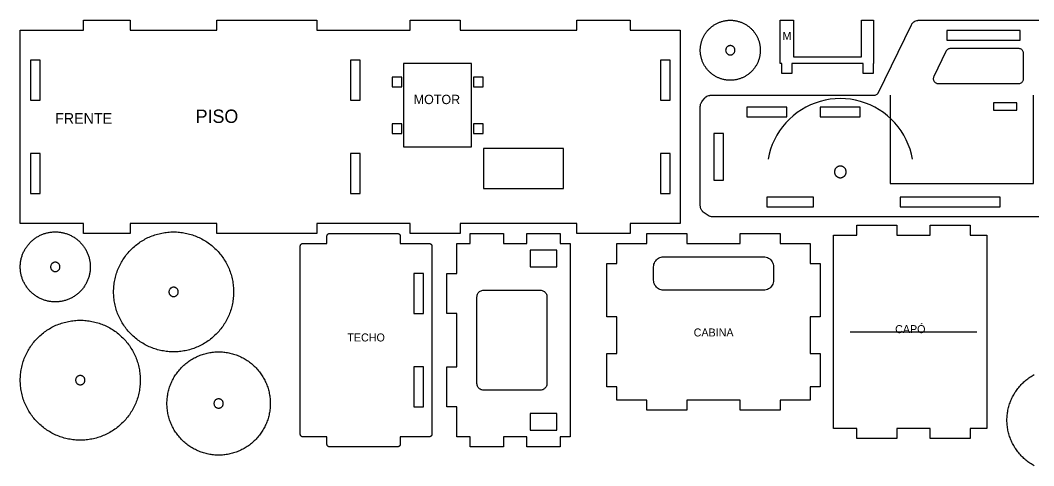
# Model space of a CAD drawing. Header units: metres. Extents: x 6 to 593, y 12 to 154.
# Drawn here: x 6 to 310, y 20.3 to 154 of the extents above; entities that cross this region are included whole.
import ezdxf
from ezdxf.enums import TextEntityAlignment as Align

# ---------------------------------------------------------------- set-up
doc = ezdxf.new("R2010")
doc.units = ezdxf.units.M
doc.layers.add('CORTAR', color=1, linetype='Continuous')
doc.layers.add('GRABAR', color=5, linetype='Continuous')

msp = doc.modelspace()

# ---------------------------------------------------------------- linework, layer by layer
at = {"layer": 'CORTAR'}
for points in [[(173, 90), (173, 93), (138, 93), (138, 90), (123, 90), (123, 93), (95, 93), (95, 90), (65, 90), (65, 93), (39, 93), (39, 90), (25, 90), (25, 93), (6, 93), (6, 151), (25, 151), (25, 154), (39, 154), (39, 151), (65, 151), (65, 154), (95, 154), (95, 151), (123, 151), (123, 154), (138, 154), (138, 151), (173, 151), (173, 154), (189, 154), (189, 151), (204, 151), (204, 93), (189, 93), (189, 90), (173, 90)], [(228, 144.78), (227.99, 144.56), (227.98, 144.34), (227.96, 144.12), (227.93, 143.9), (227.9, 143.68), (227.87, 143.46), (227.83, 143.24), (227.78, 143.03), (227.73, 142.81), (227.67, 142.6), (227.61, 142.39), (227.55, 142.18), (227.47, 141.97), (227.4, 141.76), (227.31, 141.56), (227.23, 141.35), (227.14, 141.15), (227.04, 140.95), (226.94, 140.76), (226.83, 140.56), (226.72, 140.37), (226.6, 140.19), (226.48, 140), (226.36, 139.82), (226.23, 139.64), (226.1, 139.46), (225.96, 139.29), (225.81, 139.12), (225.67, 138.96), (225.52, 138.79), (225.36, 138.64), (225.21, 138.48), (225.04, 138.33), (224.88, 138.19), (224.71, 138.04), (224.54, 137.9), (224.36, 137.77), (224.18, 137.64), (224, 137.52), (223.81, 137.4), (223.63, 137.28), (223.44, 137.17), (223.24, 137.06), (223.05, 136.96), (222.85, 136.86), (222.65, 136.77), (222.44, 136.69), (222.24, 136.6), (222.03, 136.53), (221.82, 136.45), (221.61, 136.39), (221.4, 136.33), (221.19, 136.27), (220.97, 136.22), (220.76, 136.17), (220.54, 136.13), (220.32, 136.1), (220.1, 136.07), (219.88, 136.04), (219.66, 136.02), (219.44, 136.01), (219.22, 136), (219, 136), (218.78, 136), (218.56, 136.01), (218.34, 136.02), (218.12, 136.04), (217.9, 136.07), (217.68, 136.1), (217.46, 136.13), (217.24, 136.17), (217.03, 136.22), (216.81, 136.27), (216.6, 136.33), (216.39, 136.39), (216.18, 136.45), (215.97, 136.53), (215.76, 136.6), (215.56, 136.69), (215.35, 136.77), (215.15, 136.86), (214.95, 136.96), (214.76, 137.06), (214.56, 137.17), (214.37, 137.28), (214.19, 137.4), (214, 137.52), (213.82, 137.64), (213.64, 137.77), (213.46, 137.9), (213.29, 138.04), (213.12, 138.19), (212.96, 138.33), (212.79, 138.48), (212.64, 138.64), (212.48, 138.79), (212.33, 138.96), (212.19, 139.12), (212.04, 139.29), (211.9, 139.46), (211.77, 139.64), (211.64, 139.82), (211.52, 140), (211.4, 140.19), (211.28, 140.37), (211.17, 140.56), (211.06, 140.76), (210.96, 140.95), (210.86, 141.15), (210.77, 141.35), (210.69, 141.56), (210.6, 141.76), (210.53, 141.97), (210.45, 142.18), (210.39, 142.39), (210.33, 142.6), (210.27, 142.81), (210.22, 143.03), (210.17, 143.24), (210.13, 143.46), (210.1, 143.68), (210.07, 143.9), (210.04, 144.12), (210.02, 144.34), (210.01, 144.56), (210, 144.78), (210, 145), (210, 145.22), (210.01, 145.44), (210.02, 145.66), (210.04, 145.88), (210.07, 146.1), (210.1, 146.32), (210.13, 146.54), (210.17, 146.76), (210.22, 146.97), (210.27, 147.19), (210.33, 147.4), (210.39, 147.61), (210.45, 147.82), (210.53, 148.03), (210.6, 148.24), (210.69, 148.44), (210.77, 148.65), (210.86, 148.85), (210.96, 149.05), (211.06, 149.24), (211.17, 149.44), (211.28, 149.63), (211.4, 149.81), (211.52, 150), (211.64, 150.18), (211.77, 150.36), (211.9, 150.54), (212.04, 150.71), (212.19, 150.88), (212.33, 151.04), (212.48, 151.21), (212.64, 151.36), (212.79, 151.52), (212.96, 151.67), (213.12, 151.81), (213.29, 151.96), (213.46, 152.1), (213.64, 152.23), (213.82, 152.36), (214, 152.48), (214.19, 152.6), (214.37, 152.72), (214.56, 152.83), (214.76, 152.94), (214.95, 153.04), (215.15, 153.14), (215.35, 153.23), (215.56, 153.31), (215.76, 153.4), (215.97, 153.47), (216.18, 153.55), (216.39, 153.61), (216.6, 153.67), (216.81, 153.73), (217.03, 153.78), (217.24, 153.83), (217.46, 153.87), (217.68, 153.9), (217.9, 153.93), (218.12, 153.96), (218.34, 153.98), (218.56, 153.99), (218.78, 154), (219, 154), (219.22, 154), (219.44, 153.99), (219.66, 153.98), (219.88, 153.96), (220.1, 153.93), (220.32, 153.9), (220.54, 153.87), (220.76, 153.83), (220.97, 153.78), (221.19, 153.73), (221.4, 153.67), (221.61, 153.61), (221.82, 153.55), (222.03, 153.47), (222.24, 153.4), (222.44, 153.31), (222.65, 153.23), (222.85, 153.14), (223.05, 153.04), (223.24, 152.94), (223.44, 152.83), (223.63, 152.72), (223.81, 152.6), (224, 152.48), (224.18, 152.36), (224.36, 152.23), (224.54, 152.1), (224.71, 151.96), (224.88, 151.81), (225.04, 151.67), (225.21, 151.52), (225.36, 151.36), (225.52, 151.21), (225.67, 151.04), (225.81, 150.88), (225.96, 150.71), (226.1, 150.54), (226.23, 150.36), (226.36, 150.18), (226.48, 150), (226.6, 149.81), (226.72, 149.63), (226.83, 149.44), (226.94, 149.24), (227.04, 149.05), (227.14, 148.85), (227.23, 148.65), (227.31, 148.44), (227.4, 148.24), (227.47, 148.03), (227.55, 147.82), (227.61, 147.61), (227.67, 147.4), (227.73, 147.19), (227.78, 146.97), (227.83, 146.76), (227.87, 146.54), (227.9, 146.32), (227.93, 146.1), (227.96, 145.88), (227.98, 145.66), (227.99, 145.44), (228, 145.22), (228, 145), (228, 144.78)], [(237.5, 138), (234.5, 138), (234.5, 141), (234, 141), (234, 154), (238, 154), (238, 143), (258.4, 143), (258.4, 154), (262, 154), (262, 141), (261.9, 141), (261.9, 138), (258.9, 138), (258.9, 141), (237.5, 141), (237.5, 138)], [(306, 150.95), (284, 150.95), (284, 148.05), (306, 148.05), (306, 150.95)], [(220.39, 145.14), (220.37, 145.27), (220.34, 145.41), (220.29, 145.54), (220.23, 145.66), (220.16, 145.78), (220.08, 145.89), (219.99, 145.99), (219.89, 146.08), (219.78, 146.16), (219.66, 146.23), (219.54, 146.29), (219.41, 146.34), (219.27, 146.37), (219.14, 146.39), (219, 146.4), (218.86, 146.39), (218.73, 146.37), (218.59, 146.34), (218.46, 146.29), (218.34, 146.23), (218.22, 146.16), (218.11, 146.08), (218.01, 145.99), (217.92, 145.89), (217.84, 145.78), (217.77, 145.66), (217.71, 145.54), (217.66, 145.41), (217.63, 145.27), (217.61, 145.14), (217.6, 145), (217.61, 144.86), (217.63, 144.73), (217.66, 144.59), (217.71, 144.46), (217.77, 144.34), (217.84, 144.22), (217.92, 144.11), (218.01, 144.01), (218.11, 143.92), (218.22, 143.84), (218.34, 143.77), (218.46, 143.71), (218.59, 143.66), (218.73, 143.63), (218.86, 143.61), (219, 143.6), (219.14, 143.61), (219.27, 143.63), (219.41, 143.66), (219.54, 143.71), (219.66, 143.77), (219.78, 143.84), (219.89, 143.92), (219.99, 144.01), (220.08, 144.11), (220.16, 144.22), (220.23, 144.34), (220.29, 144.46), (220.34, 144.59), (220.37, 144.73), (220.39, 144.86), (220.4, 145), (220.39, 145.14)], [(305.7, 135.01), (305.89, 135.05), (306.07, 135.11), (306.25, 135.2), (306.41, 135.31), (306.56, 135.44), (306.69, 135.59), (306.8, 135.75), (306.89, 135.93), (306.95, 136.11), (306.99, 136.3), (307, 136.5), (307, 144), (306.99, 144.2), (306.95, 144.39), (306.89, 144.57), (306.8, 144.75), (306.69, 144.91), (306.56, 145.06), (306.41, 145.19), (306.25, 145.3), (306.07, 145.39), (305.89, 145.45), (305.7, 145.49), (305.5, 145.5), (285.04, 145.5), (284.85, 145.49), (284.67, 145.45), (284.49, 145.4), (284.32, 145.32), (284.17, 145.22), (284.02, 145.1), (283.89, 144.97), (283.78, 144.82), (283.69, 144.66), (280.05, 137.16), (279.97, 136.97), (279.92, 136.77), (279.9, 136.57), (279.9, 136.37), (279.93, 136.17), (279.99, 135.98), (280.07, 135.79), (280.18, 135.62), (280.31, 135.46), (280.46, 135.33), (280.63, 135.21), (280.81, 135.12), (281, 135.05), (281.19, 135.01), (281.4, 135), (305.5, 135), (305.7, 135.01)], [(11.95, 142), (9.05, 142), (9.05, 130), (11.95, 130), (11.95, 142)], [(105.05, 142), (105.05, 130), (107.95, 130), (107.95, 142), (105.05, 142)], [(200.95, 142), (198.05, 142), (198.05, 130), (200.95, 130), (200.95, 142)], [(120.45, 136.95), (117.55, 136.95), (117.55, 134.05), (120.45, 134.05), (120.45, 136.95)], [(144.85, 136.95), (141.95, 136.95), (141.95, 134.05), (144.85, 134.05), (144.85, 136.95)], [(236, 127.95), (224, 127.95), (224, 125.05), (236, 125.05), (236, 127.95)], [(258, 127.95), (246, 127.95), (246, 125.05), (258, 125.05), (258, 127.95)], [(117.55, 122.95), (117.55, 120.05), (120.45, 120.05), (120.45, 122.95), (117.55, 122.95)], [(141.95, 122.95), (141.95, 120.05), (144.85, 120.05), (144.85, 122.95), (141.95, 122.95)], [(216.95, 120), (214.05, 120), (214.05, 106), (216.95, 106), (216.95, 120)], [(9.05, 114), (9.05, 102), (11.95, 102), (11.95, 114), (9.05, 114)], [(105.05, 114), (105.05, 102), (107.95, 102), (107.95, 114), (105.05, 114)], [(169, 115.5), (145, 115.5), (145, 103.5), (169, 103.5), (169, 115.5)], [(200.95, 114), (198.05, 114), (198.05, 102), (200.95, 102), (200.95, 114)], [(253.72, 108.16), (253.74, 108.27), (253.75, 108.39), (253.75, 108.5), (253.75, 108.61), (253.74, 108.73), (253.72, 108.84), (253.69, 108.95), (253.66, 109.06), (253.62, 109.17), (253.57, 109.27), (253.52, 109.38), (253.46, 109.47), (253.39, 109.57), (253.32, 109.65), (253.24, 109.74), (253.15, 109.82), (253.07, 109.89), (252.97, 109.96), (252.88, 110.02), (252.77, 110.07), (252.67, 110.12), (252.56, 110.16), (252.45, 110.19), (252.34, 110.22), (252.23, 110.24), (252.11, 110.25), (252, 110.25), (251.89, 110.25), (251.77, 110.24), (251.66, 110.22), (251.55, 110.19), (251.44, 110.16), (251.33, 110.12), (251.23, 110.07), (251.12, 110.02), (251.03, 109.96), (250.93, 109.89), (250.85, 109.82), (250.76, 109.74), (250.68, 109.65), (250.61, 109.57), (250.54, 109.47), (250.48, 109.38), (250.43, 109.27), (250.38, 109.17), (250.34, 109.06), (250.31, 108.95), (250.28, 108.84), (250.26, 108.73), (250.25, 108.61), (250.25, 108.5), (250.25, 108.39), (250.26, 108.27), (250.28, 108.16), (250.31, 108.05), (250.34, 107.94), (250.38, 107.83), (250.43, 107.73), (250.48, 107.62), (250.54, 107.53), (250.61, 107.43), (250.68, 107.35), (250.76, 107.26), (250.85, 107.18), (250.93, 107.11), (251.03, 107.04), (251.12, 106.98), (251.23, 106.93), (251.33, 106.88), (251.44, 106.84), (251.55, 106.81), (251.66, 106.78), (251.77, 106.76), (251.89, 106.75), (252, 106.75), (252.11, 106.75), (252.23, 106.76), (252.34, 106.78), (252.45, 106.81), (252.56, 106.84), (252.67, 106.88), (252.77, 106.93), (252.88, 106.98), (252.97, 107.04), (253.07, 107.11), (253.15, 107.18), (253.24, 107.26), (253.32, 107.35), (253.39, 107.43), (253.46, 107.53), (253.52, 107.62), (253.57, 107.73), (253.62, 107.83), (253.66, 107.94), (253.69, 108.05), (253.72, 108.16)], [(244, 100.95), (230, 100.95), (230, 98.05), (244, 98.05), (244, 100.95)], [(300, 100.95), (270, 100.95), (270, 98.05), (300, 98.05), (300, 100.95)], [(291, 28.5), (279, 28.5), (279, 31.5), (269, 31.5), (269, 28.5), (257, 28.5), (257, 31.5), (250, 31.5), (250, 89.5), (257, 89.5), (257, 92.5), (269, 92.5), (269, 89.5), (279, 89.5), (279, 92.5), (291, 92.5), (291, 89.5), (296, 89.5), (296, 31.5), (291, 31.5), (291, 28.5)], [(27, 79.74), (26.99, 79.48), (26.97, 79.23), (26.95, 78.97), (26.92, 78.71), (26.89, 78.46), (26.85, 78.2), (26.8, 77.95), (26.74, 77.7), (26.69, 77.45), (26.62, 77.2), (26.55, 76.95), (26.47, 76.71), (26.39, 76.46), (26.3, 76.22), (26.2, 75.98), (26.1, 75.74), (25.99, 75.51), (25.88, 75.28), (25.76, 75.05), (25.64, 74.82), (25.51, 74.6), (25.37, 74.38), (25.23, 74.17), (25.08, 73.95), (24.93, 73.75), (24.78, 73.54), (24.62, 73.34), (24.45, 73.14), (24.28, 72.95), (24.1, 72.76), (23.92, 72.58), (23.74, 72.4), (23.55, 72.22), (23.36, 72.05), (23.16, 71.88), (22.96, 71.72), (22.75, 71.57), (22.55, 71.42), (22.33, 71.27), (22.12, 71.13), (21.9, 70.99), (21.68, 70.86), (21.45, 70.74), (21.22, 70.62), (20.99, 70.51), (20.76, 70.4), (20.52, 70.3), (20.28, 70.2), (20.04, 70.11), (19.79, 70.03), (19.55, 69.95), (19.3, 69.88), (19.05, 69.81), (18.8, 69.76), (18.55, 69.7), (18.3, 69.65), (18.04, 69.61), (17.79, 69.58), (17.53, 69.55), (17.27, 69.53), (17.02, 69.51), (16.76, 69.5), (16.5, 69.5), (16.24, 69.5), (15.98, 69.51), (15.73, 69.53), (15.47, 69.55), (15.21, 69.58), (14.96, 69.61), (14.7, 69.65), (14.45, 69.7), (14.2, 69.76), (13.95, 69.81), (13.7, 69.88), (13.45, 69.95), (13.21, 70.03), (12.96, 70.11), (12.72, 70.2), (12.48, 70.3), (12.24, 70.4), (12.01, 70.51), (11.78, 70.62), (11.55, 70.74), (11.32, 70.86), (11.1, 70.99), (10.88, 71.13), (10.67, 71.27), (10.45, 71.42), (10.25, 71.57), (10.04, 71.72), (9.84, 71.88), (9.64, 72.05), (9.45, 72.22), (9.26, 72.4), (9.08, 72.58), (8.9, 72.76), (8.72, 72.95), (8.55, 73.14), (8.38, 73.34), (8.22, 73.54), (8.07, 73.75), (7.92, 73.95), (7.77, 74.17), (7.63, 74.38), (7.49, 74.6), (7.36, 74.82), (7.24, 75.05), (7.12, 75.28), (7.01, 75.51), (6.9, 75.74), (6.8, 75.98), (6.7, 76.22), (6.61, 76.46), (6.53, 76.71), (6.45, 76.95), (6.38, 77.2), (6.31, 77.45), (6.26, 77.7), (6.2, 77.95), (6.15, 78.2), (6.11, 78.46), (6.08, 78.71), (6.05, 78.97), (6.03, 79.23), (6.01, 79.48), (6, 79.74), (6, 80), (6, 80.26), (6.01, 80.52), (6.03, 80.77), (6.05, 81.03), (6.08, 81.29), (6.11, 81.54), (6.15, 81.8), (6.2, 82.05), (6.26, 82.3), (6.31, 82.55), (6.38, 82.8), (6.45, 83.05), (6.53, 83.29), (6.61, 83.54), (6.7, 83.78), (6.8, 84.02), (6.9, 84.26), (7.01, 84.49), (7.12, 84.72), (7.24, 84.95), (7.36, 85.18), (7.49, 85.4), (7.63, 85.62), (7.77, 85.83), (7.92, 86.05), (8.07, 86.25), (8.22, 86.46), (8.38, 86.66), (8.55, 86.86), (8.72, 87.05), (8.9, 87.24), (9.08, 87.42), (9.26, 87.6), (9.45, 87.78), (9.64, 87.95), (9.84, 88.12), (10.04, 88.28), (10.25, 88.43), (10.45, 88.58), (10.67, 88.73), (10.88, 88.87), (11.1, 89.01), (11.32, 89.14), (11.55, 89.26), (11.78, 89.38), (12.01, 89.49), (12.24, 89.6), (12.48, 89.7), (12.72, 89.8), (12.96, 89.89), (13.21, 89.97), (13.45, 90.05), (13.7, 90.12), (13.95, 90.19), (14.2, 90.24), (14.45, 90.3), (14.7, 90.35), (14.96, 90.39), (15.21, 90.42), (15.47, 90.45), (15.73, 90.47), (15.98, 90.49), (16.24, 90.5), (16.5, 90.5), (16.76, 90.5), (17.02, 90.49), (17.27, 90.47), (17.53, 90.45), (17.79, 90.42), (18.04, 90.39), (18.3, 90.35), (18.55, 90.3), (18.8, 90.24), (19.05, 90.19), (19.3, 90.12), (19.55, 90.05), (19.79, 89.97), (20.04, 89.89), (20.28, 89.8), (20.52, 89.7), (20.76, 89.6), (20.99, 89.49), (21.22, 89.38), (21.45, 89.26), (21.68, 89.14), (21.9, 89.01), (22.12, 88.87), (22.33, 88.73), (22.55, 88.58), (22.75, 88.43), (22.96, 88.28), (23.16, 88.12), (23.36, 87.95), (23.55, 87.78), (23.74, 87.6), (23.92, 87.42), (24.1, 87.24), (24.28, 87.05), (24.45, 86.86), (24.62, 86.66), (24.78, 86.46), (24.93, 86.25), (25.08, 86.05), (25.23, 85.83), (25.37, 85.62), (25.51, 85.4), (25.64, 85.18), (25.76, 84.95), (25.88, 84.72), (25.99, 84.49), (26.1, 84.26), (26.2, 84.02), (26.3, 83.78), (26.39, 83.54), (26.47, 83.29), (26.55, 83.05), (26.62, 82.8), (26.69, 82.55), (26.74, 82.3), (26.8, 82.05), (26.85, 81.8), (26.89, 81.54), (26.92, 81.29), (26.95, 81.03), (26.97, 80.77), (26.99, 80.52), (27, 80.26), (27, 80), (27, 79.74)], [(69.99, 72.06), (69.98, 71.62), (69.95, 71.18), (69.91, 70.74), (69.86, 70.3), (69.81, 69.86), (69.73, 69.42), (69.65, 68.99), (69.56, 68.56), (69.46, 68.13), (69.35, 67.7), (69.22, 67.27), (69.09, 66.85), (68.95, 66.44), (68.79, 66.02), (68.63, 65.61), (68.46, 65.21), (68.27, 64.8), (68.08, 64.41), (67.87, 64.01), (67.66, 63.63), (67.44, 63.25), (67.21, 62.87), (66.97, 62.5), (66.72, 62.14), (66.46, 61.78), (66.19, 61.43), (65.91, 61.08), (65.63, 60.74), (65.34, 60.41), (65.04, 60.09), (64.73, 59.77), (64.41, 59.46), (64.09, 59.16), (63.76, 58.87), (63.42, 58.59), (63.07, 58.31), (62.72, 58.04), (62.36, 57.78), (62, 57.53), (61.63, 57.29), (61.25, 57.06), (60.87, 56.84), (60.49, 56.63), (60.09, 56.42), (59.7, 56.23), (59.29, 56.04), (58.89, 55.87), (58.48, 55.71), (58.06, 55.55), (57.65, 55.41), (57.23, 55.28), (56.8, 55.15), (56.37, 55.04), (55.94, 54.94), (55.51, 54.85), (55.08, 54.77), (54.64, 54.69), (54.2, 54.64), (53.76, 54.59), (53.32, 54.55), (52.88, 54.52), (52.44, 54.51), (52, 54.5), (51.56, 54.51), (51.12, 54.52), (50.68, 54.55), (50.24, 54.59), (49.8, 54.64), (49.36, 54.69), (48.92, 54.77), (48.49, 54.85), (48.06, 54.94), (47.63, 55.04), (47.2, 55.15), (46.77, 55.28), (46.35, 55.41), (45.94, 55.55), (45.52, 55.71), (45.11, 55.87), (44.71, 56.04), (44.3, 56.23), (43.91, 56.42), (43.51, 56.63), (43.13, 56.84), (42.75, 57.06), (42.37, 57.29), (42, 57.53), (41.64, 57.78), (41.28, 58.04), (40.93, 58.31), (40.58, 58.59), (40.24, 58.87), (39.91, 59.16), (39.59, 59.46), (39.27, 59.77), (38.96, 60.09), (38.66, 60.41), (38.37, 60.74), (38.09, 61.08), (37.81, 61.43), (37.54, 61.78), (37.28, 62.14), (37.03, 62.5), (36.79, 62.87), (36.56, 63.25), (36.34, 63.63), (36.13, 64.01), (35.92, 64.41), (35.73, 64.8), (35.54, 65.21), (35.37, 65.61), (35.21, 66.02), (35.05, 66.44), (34.91, 66.85), (34.78, 67.27), (34.65, 67.7), (34.54, 68.13), (34.44, 68.56), (34.35, 68.99), (34.27, 69.42), (34.19, 69.86), (34.14, 70.3), (34.09, 70.74), (34.05, 71.18), (34.02, 71.62), (34.01, 72.06), (34, 72.5), (34.01, 72.94), (34.02, 73.38), (34.05, 73.82), (34.09, 74.26), (34.14, 74.7), (34.19, 75.14), (34.27, 75.58), (34.35, 76.01), (34.44, 76.44), (34.54, 76.87), (34.65, 77.3), (34.78, 77.73), (34.91, 78.15), (35.05, 78.56), (35.21, 78.98), (35.37, 79.39), (35.54, 79.79), (35.73, 80.2), (35.92, 80.59), (36.13, 80.99), (36.34, 81.37), (36.56, 81.75), (36.79, 82.13), (37.03, 82.5), (37.28, 82.86), (37.54, 83.22), (37.81, 83.57), (38.09, 83.92), (38.37, 84.26), (38.66, 84.59), (38.96, 84.91), (39.27, 85.23), (39.59, 85.54), (39.91, 85.84), (40.24, 86.13), (40.58, 86.41), (40.93, 86.69), (41.28, 86.96), (41.64, 87.22), (42, 87.47), (42.37, 87.71), (42.75, 87.94), (43.13, 88.16), (43.51, 88.37), (43.91, 88.58), (44.3, 88.77), (44.71, 88.96), (45.11, 89.13), (45.52, 89.29), (45.94, 89.45), (46.35, 89.59), (46.77, 89.72), (47.2, 89.85), (47.63, 89.96), (48.06, 90.06), (48.49, 90.15), (48.92, 90.23), (49.36, 90.31), (49.8, 90.36), (50.24, 90.41), (50.68, 90.45), (51.12, 90.48), (51.56, 90.49), (52, 90.5), (52.44, 90.49), (52.88, 90.48), (53.32, 90.45), (53.76, 90.41), (54.2, 90.36), (54.64, 90.31), (55.08, 90.23), (55.51, 90.15), (55.94, 90.06), (56.37, 89.96), (56.8, 89.85), (57.23, 89.72), (57.65, 89.59), (58.06, 89.45), (58.48, 89.29), (58.89, 89.13), (59.29, 88.96), (59.7, 88.77), (60.09, 88.58), (60.49, 88.37), (60.87, 88.16), (61.25, 87.94), (61.63, 87.71), (62, 87.47), (62.36, 87.22), (62.72, 86.96), (63.07, 86.69), (63.42, 86.41), (63.76, 86.13), (64.09, 85.84), (64.41, 85.54), (64.73, 85.23), (65.04, 84.91), (65.34, 84.59), (65.63, 84.26), (65.91, 83.92), (66.19, 83.57), (66.46, 83.22), (66.72, 82.86), (66.97, 82.5), (67.21, 82.13), (67.44, 81.75), (67.66, 81.37), (67.87, 80.99), (68.08, 80.59), (68.27, 80.2), (68.46, 79.79), (68.63, 79.39), (68.79, 78.98), (68.95, 78.56), (69.09, 78.15), (69.22, 77.73), (69.35, 77.3), (69.46, 76.87), (69.56, 76.44), (69.65, 76.01), (69.73, 75.58), (69.81, 75.14), (69.86, 74.7), (69.91, 74.26), (69.95, 73.82), (69.98, 73.38), (69.99, 72.94), (70, 72.5), (69.99, 72.06)], [(98, 29), (97.97, 29), (90.8, 29), (90.7, 29.01), (90.59, 29.03), (90.49, 29.06), (90.4, 29.11), (90.31, 29.17), (90.23, 29.23), (90.17, 29.31), (90.11, 29.4), (90.06, 29.49), (90.03, 29.59), (90.01, 29.7), (90, 29.8), (90, 86.2), (90.01, 86.3), (90.03, 86.41), (90.06, 86.51), (90.11, 86.6), (90.17, 86.69), (90.23, 86.77), (90.31, 86.83), (90.4, 86.89), (90.49, 86.94), (90.59, 86.97), (90.7, 86.99), (90.8, 87), (97.97, 87), (98, 87), (98, 87.03), (98, 89.2), (98.01, 89.3), (98.03, 89.41), (98.06, 89.51), (98.11, 89.6), (98.17, 89.69), (98.23, 89.77), (98.31, 89.83), (98.4, 89.89), (98.49, 89.94), (98.59, 89.97), (98.7, 89.99), (98.8, 90), (119.2, 90), (119.3, 89.99), (119.41, 89.97), (119.51, 89.94), (119.6, 89.89), (119.69, 89.83), (119.77, 89.77), (119.83, 89.69), (119.89, 89.6), (119.94, 89.51), (119.97, 89.41), (119.99, 89.3), (120, 89.2), (120, 87.03), (120, 87), (120.03, 87), (128.7, 87), (128.8, 86.99), (128.91, 86.97), (129.01, 86.94), (129.1, 86.89), (129.19, 86.83), (129.27, 86.77), (129.33, 86.69), (129.39, 86.6), (129.44, 86.51), (129.47, 86.41), (129.49, 86.3), (129.5, 86.2), (129.5, 29.8), (129.49, 29.7), (129.47, 29.59), (129.44, 29.49), (129.39, 29.4), (129.33, 29.31), (129.27, 29.23), (129.19, 29.17), (129.1, 29.11), (129.01, 29.06), (128.91, 29.03), (128.8, 29.01), (128.7, 29), (120.03, 29), (120, 29), (120, 28.97), (120, 26.8), (119.99, 26.7), (119.97, 26.59), (119.94, 26.49), (119.89, 26.4), (119.83, 26.31), (119.77, 26.23), (119.69, 26.17), (119.6, 26.11), (119.51, 26.06), (119.41, 26.03), (119.3, 26.01), (119.2, 26), (98.8, 26), (98.7, 26.01), (98.59, 26.03), (98.49, 26.06), (98.4, 26.11), (98.31, 26.17), (98.23, 26.23), (98.17, 26.31), (98.11, 26.4), (98.06, 26.49), (98.03, 26.59), (98.01, 26.7), (98, 26.8), (98, 28.97), (98, 29)], [(134, 38), (134, 50), (137, 50), (137, 66), (134, 66), (134, 78), (137, 78), (137, 87), (141, 87), (141, 90), (151, 90), (151, 87), (158, 87), (158, 90), (168, 90), (168, 87), (171, 87), (171, 29), (168, 29), (168, 26), (158, 26), (158, 29), (151, 29), (151, 26), (141, 26), (141, 29), (137, 29), (137, 38), (134, 38)], [(222, 40), (206, 40), (206, 37), (194, 37), (194, 40), (185, 40), (185, 44), (182, 44), (182, 54), (185, 54), (185, 65), (182, 65), (182, 81), (185, 81), (185, 87), (194, 87), (194, 90), (206, 90), (206, 87), (222, 87), (222, 90), (234, 90), (234, 87), (243, 87), (243, 81), (246, 81), (246, 65), (243, 65), (243, 54), (246, 54), (246, 44), (243, 44), (243, 40), (234, 40), (234, 37), (222, 37), (222, 40)], [(17.89, 80.14), (17.87, 80.27), (17.84, 80.41), (17.79, 80.54), (17.73, 80.66), (17.66, 80.78), (17.58, 80.89), (17.49, 80.99), (17.39, 81.08), (17.28, 81.16), (17.16, 81.23), (17.04, 81.29), (16.91, 81.34), (16.77, 81.37), (16.64, 81.39), (16.5, 81.4), (16.36, 81.39), (16.23, 81.37), (16.09, 81.34), (15.96, 81.29), (15.84, 81.23), (15.72, 81.16), (15.61, 81.08), (15.51, 80.99), (15.42, 80.89), (15.34, 80.78), (15.27, 80.66), (15.21, 80.54), (15.16, 80.41), (15.13, 80.27), (15.11, 80.14), (15.1, 80), (15.11, 79.86), (15.13, 79.73), (15.16, 79.59), (15.21, 79.46), (15.27, 79.34), (15.34, 79.22), (15.42, 79.11), (15.51, 79.01), (15.61, 78.92), (15.72, 78.84), (15.84, 78.77), (15.96, 78.71), (16.09, 78.66), (16.23, 78.63), (16.36, 78.61), (16.5, 78.6), (16.64, 78.61), (16.77, 78.63), (16.91, 78.66), (17.04, 78.71), (17.16, 78.77), (17.28, 78.84), (17.39, 78.92), (17.49, 79.01), (17.58, 79.11), (17.66, 79.22), (17.73, 79.34), (17.79, 79.46), (17.84, 79.59), (17.87, 79.73), (17.89, 79.86), (17.9, 80), (17.89, 80.14)], [(124.05, 66), (124.08, 66), (126.92, 66), (126.95, 66), (126.95, 66.03), (126.95, 77.97), (126.95, 78), (126.92, 78), (124.08, 78), (124.05, 78), (124.05, 77.97), (124.05, 66.03), (124.05, 66)], [(53.39, 72.64), (53.37, 72.77), (53.34, 72.91), (53.29, 73.04), (53.23, 73.16), (53.16, 73.28), (53.08, 73.39), (52.99, 73.49), (52.89, 73.58), (52.78, 73.66), (52.66, 73.73), (52.54, 73.79), (52.41, 73.84), (52.27, 73.87), (52.14, 73.89), (52, 73.9), (51.86, 73.89), (51.73, 73.87), (51.59, 73.84), (51.46, 73.79), (51.34, 73.73), (51.22, 73.66), (51.11, 73.58), (51.01, 73.49), (50.92, 73.39), (50.84, 73.28), (50.77, 73.16), (50.71, 73.04), (50.66, 72.91), (50.63, 72.77), (50.61, 72.64), (50.6, 72.5), (50.61, 72.36), (50.63, 72.23), (50.66, 72.09), (50.71, 71.96), (50.77, 71.84), (50.84, 71.72), (50.92, 71.61), (51.01, 71.51), (51.11, 71.42), (51.22, 71.34), (51.34, 71.27), (51.46, 71.21), (51.59, 71.16), (51.73, 71.13), (51.86, 71.11), (52, 71.1), (52.14, 71.11), (52.27, 71.13), (52.41, 71.16), (52.54, 71.21), (52.66, 71.27), (52.78, 71.34), (52.89, 71.42), (52.99, 71.51), (53.08, 71.61), (53.16, 71.72), (53.23, 71.84), (53.29, 71.96), (53.34, 72.09), (53.37, 72.23), (53.39, 72.36), (53.4, 72.5), (53.39, 72.64)], [(41.99, 45.56), (41.98, 45.12), (41.95, 44.68), (41.91, 44.24), (41.86, 43.8), (41.81, 43.36), (41.73, 42.92), (41.65, 42.49), (41.56, 42.06), (41.46, 41.63), (41.35, 41.2), (41.22, 40.77), (41.09, 40.35), (40.95, 39.94), (40.79, 39.52), (40.63, 39.11), (40.46, 38.71), (40.27, 38.3), (40.08, 37.91), (39.87, 37.51), (39.66, 37.13), (39.44, 36.75), (39.21, 36.37), (38.97, 36), (38.72, 35.64), (38.46, 35.28), (38.19, 34.93), (37.91, 34.58), (37.63, 34.24), (37.34, 33.91), (37.04, 33.59), (36.73, 33.27), (36.41, 32.96), (36.09, 32.66), (35.76, 32.37), (35.42, 32.09), (35.07, 31.81), (34.72, 31.54), (34.36, 31.28), (34, 31.03), (33.63, 30.79), (33.25, 30.56), (32.87, 30.34), (32.49, 30.13), (32.09, 29.92), (31.7, 29.73), (31.29, 29.54), (30.89, 29.37), (30.48, 29.21), (30.06, 29.05), (29.65, 28.91), (29.23, 28.78), (28.8, 28.65), (28.37, 28.54), (27.94, 28.44), (27.51, 28.35), (27.08, 28.27), (26.64, 28.19), (26.2, 28.14), (25.76, 28.09), (25.32, 28.05), (24.88, 28.02), (24.44, 28.01), (24, 28), (23.56, 28.01), (23.12, 28.02), (22.68, 28.05), (22.24, 28.09), (21.8, 28.14), (21.36, 28.19), (20.92, 28.27), (20.49, 28.35), (20.06, 28.44), (19.63, 28.54), (19.2, 28.65), (18.77, 28.78), (18.35, 28.91), (17.94, 29.05), (17.52, 29.21), (17.11, 29.37), (16.71, 29.54), (16.3, 29.73), (15.91, 29.92), (15.51, 30.13), (15.13, 30.34), (14.75, 30.56), (14.37, 30.79), (14, 31.03), (13.64, 31.28), (13.28, 31.54), (12.93, 31.81), (12.58, 32.09), (12.24, 32.37), (11.91, 32.66), (11.59, 32.96), (11.27, 33.27), (10.96, 33.59), (10.66, 33.91), (10.37, 34.24), (10.09, 34.58), (9.81, 34.93), (9.54, 35.28), (9.28, 35.64), (9.03, 36), (8.79, 36.37), (8.56, 36.75), (8.34, 37.13), (8.13, 37.51), (7.92, 37.91), (7.73, 38.3), (7.54, 38.71), (7.37, 39.11), (7.21, 39.52), (7.05, 39.94), (6.91, 40.35), (6.78, 40.77), (6.65, 41.2), (6.54, 41.63), (6.44, 42.06), (6.35, 42.49), (6.27, 42.92), (6.19, 43.36), (6.14, 43.8), (6.09, 44.24), (6.05, 44.68), (6.02, 45.12), (6.01, 45.56), (6, 46), (6.01, 46.44), (6.02, 46.88), (6.05, 47.32), (6.09, 47.76), (6.14, 48.2), (6.19, 48.64), (6.27, 49.08), (6.35, 49.51), (6.44, 49.94), (6.54, 50.37), (6.65, 50.8), (6.78, 51.23), (6.91, 51.65), (7.05, 52.06), (7.21, 52.48), (7.37, 52.89), (7.54, 53.29), (7.73, 53.7), (7.92, 54.09), (8.13, 54.49), (8.34, 54.87), (8.56, 55.25), (8.79, 55.63), (9.03, 56), (9.28, 56.36), (9.54, 56.72), (9.81, 57.07), (10.09, 57.42), (10.37, 57.76), (10.66, 58.09), (10.96, 58.41), (11.27, 58.73), (11.59, 59.04), (11.91, 59.34), (12.24, 59.63), (12.58, 59.91), (12.93, 60.19), (13.28, 60.46), (13.64, 60.72), (14, 60.97), (14.37, 61.21), (14.75, 61.44), (15.13, 61.66), (15.51, 61.87), (15.91, 62.08), (16.3, 62.27), (16.71, 62.46), (17.11, 62.63), (17.52, 62.79), (17.94, 62.95), (18.35, 63.09), (18.77, 63.22), (19.2, 63.35), (19.63, 63.46), (20.06, 63.56), (20.49, 63.65), (20.92, 63.73), (21.36, 63.81), (21.8, 63.86), (22.24, 63.91), (22.68, 63.95), (23.12, 63.98), (23.56, 63.99), (24, 64), (24.44, 63.99), (24.88, 63.98), (25.32, 63.95), (25.76, 63.91), (26.2, 63.86), (26.64, 63.81), (27.08, 63.73), (27.51, 63.65), (27.94, 63.56), (28.37, 63.46), (28.8, 63.35), (29.23, 63.22), (29.65, 63.09), (30.06, 62.95), (30.48, 62.79), (30.89, 62.63), (31.29, 62.46), (31.7, 62.27), (32.09, 62.08), (32.49, 61.87), (32.87, 61.66), (33.25, 61.44), (33.63, 61.21), (34, 60.97), (34.36, 60.72), (34.72, 60.46), (35.07, 60.19), (35.42, 59.91), (35.76, 59.63), (36.09, 59.34), (36.41, 59.04), (36.73, 58.73), (37.04, 58.41), (37.34, 58.09), (37.63, 57.76), (37.91, 57.42), (38.19, 57.07), (38.46, 56.72), (38.72, 56.36), (38.97, 56), (39.21, 55.63), (39.44, 55.25), (39.66, 54.87), (39.87, 54.49), (40.08, 54.09), (40.27, 53.7), (40.46, 53.29), (40.63, 52.89), (40.79, 52.48), (40.95, 52.06), (41.09, 51.65), (41.22, 51.23), (41.35, 50.8), (41.46, 50.37), (41.56, 49.94), (41.65, 49.51), (41.73, 49.08), (41.81, 48.64), (41.86, 48.2), (41.91, 47.76), (41.95, 47.32), (41.98, 46.88), (41.99, 46.44), (42, 46), (41.99, 45.56)], [(81, 38.62), (80.98, 38.24), (80.96, 37.86), (80.93, 37.48), (80.88, 37.1), (80.83, 36.73), (80.77, 36.35), (80.7, 35.98), (80.62, 35.6), (80.54, 35.23), (80.44, 34.87), (80.33, 34.5), (80.22, 34.14), (80.09, 33.78), (79.96, 33.42), (79.82, 33.07), (79.67, 32.72), (79.51, 32.37), (79.34, 32.03), (79.17, 31.69), (78.99, 31.36), (78.79, 31.03), (78.6, 30.71), (78.39, 30.39), (78.17, 30.07), (77.95, 29.77), (77.72, 29.46), (77.48, 29.17), (77.24, 28.88), (76.98, 28.59), (76.73, 28.31), (76.46, 28.04), (76.19, 27.77), (75.91, 27.52), (75.62, 27.26), (75.33, 27.02), (75.04, 26.78), (74.73, 26.55), (74.43, 26.33), (74.11, 26.11), (73.79, 25.9), (73.47, 25.71), (73.14, 25.51), (72.81, 25.33), (72.47, 25.16), (72.13, 24.99), (71.78, 24.83), (71.43, 24.68), (71.08, 24.54), (70.72, 24.41), (70.36, 24.28), (70, 24.17), (69.63, 24.06), (69.27, 23.96), (68.9, 23.88), (68.52, 23.8), (68.15, 23.73), (67.77, 23.67), (67.4, 23.62), (67.02, 23.57), (66.64, 23.54), (66.26, 23.52), (65.88, 23.5), (65.5, 23.5), (65.12, 23.5), (64.74, 23.52), (64.36, 23.54), (63.98, 23.57), (63.6, 23.62), (63.23, 23.67), (62.85, 23.73), (62.48, 23.8), (62.1, 23.88), (61.73, 23.96), (61.37, 24.06), (61, 24.17), (60.64, 24.28), (60.28, 24.41), (59.92, 24.54), (59.57, 24.68), (59.22, 24.83), (58.87, 24.99), (58.53, 25.16), (58.19, 25.33), (57.86, 25.51), (57.53, 25.71), (57.21, 25.9), (56.89, 26.11), (56.57, 26.33), (56.27, 26.55), (55.96, 26.78), (55.67, 27.02), (55.38, 27.26), (55.09, 27.52), (54.81, 27.77), (54.54, 28.04), (54.27, 28.31), (54.02, 28.59), (53.76, 28.88), (53.52, 29.17), (53.28, 29.46), (53.05, 29.77), (52.83, 30.07), (52.61, 30.39), (52.4, 30.71), (52.21, 31.03), (52.01, 31.36), (51.83, 31.69), (51.66, 32.03), (51.49, 32.37), (51.33, 32.72), (51.18, 33.07), (51.04, 33.42), (50.91, 33.78), (50.78, 34.14), (50.67, 34.5), (50.56, 34.87), (50.46, 35.23), (50.38, 35.6), (50.3, 35.98), (50.23, 36.35), (50.17, 36.73), (50.12, 37.1), (50.07, 37.48), (50.04, 37.86), (50.02, 38.24), (50, 38.62), (50, 39), (50, 39.38), (50.02, 39.76), (50.04, 40.14), (50.07, 40.52), (50.12, 40.9), (50.17, 41.27), (50.23, 41.65), (50.3, 42.02), (50.38, 42.4), (50.46, 42.77), (50.56, 43.13), (50.67, 43.5), (50.78, 43.86), (50.91, 44.22), (51.04, 44.58), (51.18, 44.93), (51.33, 45.28), (51.49, 45.63), (51.66, 45.97), (51.83, 46.31), (52.01, 46.64), (52.21, 46.97), (52.4, 47.29), (52.61, 47.61), (52.83, 47.93), (53.05, 48.23), (53.28, 48.54), (53.52, 48.83), (53.76, 49.12), (54.02, 49.41), (54.27, 49.69), (54.54, 49.96), (54.81, 50.23), (55.09, 50.48), (55.38, 50.74), (55.67, 50.98), (55.96, 51.22), (56.27, 51.45), (56.57, 51.67), (56.89, 51.89), (57.21, 52.1), (57.53, 52.29), (57.86, 52.49), (58.19, 52.67), (58.53, 52.84), (58.87, 53.01), (59.22, 53.17), (59.57, 53.32), (59.92, 53.46), (60.28, 53.59), (60.64, 53.72), (61, 53.83), (61.37, 53.94), (61.73, 54.04), (62.1, 54.12), (62.48, 54.2), (62.85, 54.27), (63.23, 54.33), (63.6, 54.38), (63.98, 54.43), (64.36, 54.46), (64.74, 54.48), (65.12, 54.5), (65.5, 54.5), (65.88, 54.5), (66.26, 54.48), (66.64, 54.46), (67.02, 54.43), (67.4, 54.38), (67.77, 54.33), (68.15, 54.27), (68.52, 54.2), (68.9, 54.12), (69.27, 54.04), (69.63, 53.94), (70, 53.83), (70.36, 53.72), (70.72, 53.59), (71.08, 53.46), (71.43, 53.32), (71.78, 53.17), (72.13, 53.01), (72.47, 52.84), (72.81, 52.67), (73.14, 52.49), (73.47, 52.29), (73.79, 52.1), (74.11, 51.89), (74.43, 51.67), (74.73, 51.45), (75.04, 51.22), (75.33, 50.98), (75.62, 50.74), (75.91, 50.48), (76.19, 50.23), (76.46, 49.96), (76.73, 49.69), (76.98, 49.41), (77.24, 49.12), (77.48, 48.83), (77.72, 48.54), (77.95, 48.23), (78.17, 47.93), (78.39, 47.61), (78.6, 47.29), (78.79, 46.97), (78.99, 46.64), (79.17, 46.31), (79.34, 45.97), (79.51, 45.63), (79.67, 45.28), (79.82, 44.93), (79.96, 44.58), (80.09, 44.22), (80.22, 43.86), (80.33, 43.5), (80.44, 43.13), (80.54, 42.77), (80.62, 42.4), (80.7, 42.02), (80.77, 41.65), (80.83, 41.27), (80.88, 40.9), (80.93, 40.52), (80.96, 40.14), (80.98, 39.76), (81, 39.38), (81, 39), (81, 38.62)], [(124.05, 38), (124.08, 38), (126.92, 38), (126.95, 38), (126.95, 38.03), (126.95, 49.97), (126.95, 50), (126.92, 50), (124.08, 50), (124.05, 50), (124.05, 49.97), (124.05, 38.03), (124.05, 38)], [(25.39, 46.14), (25.37, 46.27), (25.34, 46.41), (25.29, 46.54), (25.23, 46.66), (25.16, 46.78), (25.08, 46.89), (24.99, 46.99), (24.89, 47.08), (24.78, 47.16), (24.66, 47.23), (24.54, 47.29), (24.41, 47.34), (24.27, 47.37), (24.14, 47.39), (24, 47.4), (23.86, 47.39), (23.73, 47.37), (23.59, 47.34), (23.46, 47.29), (23.34, 47.23), (23.22, 47.16), (23.11, 47.08), (23.01, 46.99), (22.92, 46.89), (22.84, 46.78), (22.77, 46.66), (22.71, 46.54), (22.66, 46.41), (22.63, 46.27), (22.61, 46.14), (22.6, 46), (22.61, 45.86), (22.63, 45.73), (22.66, 45.59), (22.71, 45.46), (22.77, 45.34), (22.84, 45.22), (22.92, 45.11), (23.01, 45.01), (23.11, 44.92), (23.22, 44.84), (23.34, 44.77), (23.46, 44.71), (23.59, 44.66), (23.73, 44.63), (23.86, 44.61), (24, 44.6), (24.14, 44.61), (24.27, 44.63), (24.41, 44.66), (24.54, 44.71), (24.66, 44.77), (24.78, 44.84), (24.89, 44.92), (24.99, 45.01), (25.08, 45.11), (25.16, 45.22), (25.23, 45.34), (25.29, 45.46), (25.34, 45.59), (25.37, 45.73), (25.39, 45.86), (25.4, 46), (25.39, 46.14)], [(66.89, 39.14), (66.87, 39.27), (66.84, 39.41), (66.79, 39.54), (66.73, 39.66), (66.66, 39.78), (66.58, 39.89), (66.49, 39.99), (66.39, 40.08), (66.28, 40.16), (66.16, 40.23), (66.04, 40.29), (65.91, 40.34), (65.77, 40.37), (65.64, 40.39), (65.5, 40.4), (65.36, 40.39), (65.23, 40.37), (65.09, 40.34), (64.96, 40.29), (64.84, 40.23), (64.72, 40.16), (64.61, 40.08), (64.51, 39.99), (64.42, 39.89), (64.34, 39.78), (64.27, 39.66), (64.21, 39.54), (64.16, 39.41), (64.13, 39.27), (64.11, 39.14), (64.1, 39), (64.11, 38.86), (64.13, 38.73), (64.16, 38.59), (64.21, 38.46), (64.27, 38.34), (64.34, 38.22), (64.42, 38.11), (64.51, 38.01), (64.61, 37.92), (64.72, 37.84), (64.84, 37.77), (64.96, 37.71), (65.09, 37.66), (65.23, 37.63), (65.36, 37.61), (65.5, 37.6), (65.64, 37.61), (65.77, 37.63), (65.91, 37.66), (66.04, 37.71), (66.16, 37.77), (66.28, 37.84), (66.39, 37.92), (66.49, 38.01), (66.58, 38.11), (66.66, 38.22), (66.73, 38.34), (66.79, 38.46), (66.84, 38.59), (66.87, 38.73), (66.89, 38.86), (66.9, 39), (66.89, 39.14)]]:
    msp.add_lwpolyline(points, close=True, dxfattribs=at)
for points in [[(406.22, 95), (213.78, 95), (213.73, 95), (213.43, 95.02), (213.35, 95.04), (213.08, 95.1), (212.99, 95.12), (212.73, 95.22), (212.65, 95.26), (212.39, 95.41), (212.35, 95.43), (211.13, 96.25), (211.1, 96.27), (210.9, 96.42), (210.9, 96.42), (210.84, 96.47), (210.68, 96.63), (210.63, 96.69), (210.48, 96.87), (210.44, 96.93), (210.32, 97.13), (210.28, 97.19), (210.18, 97.4), (210.16, 97.47), (210.09, 97.69), (210.07, 97.77), (210.03, 98), (210.02, 98.07), (210, 98.32), (210, 98.36), (210, 128.1), (210, 128.14), (210.02, 128.42), (210.03, 128.5), (210.08, 128.75), (210.1, 128.83), (210.19, 129.07), (210.22, 129.14), (210.34, 129.37), (210.38, 129.44), (210.54, 129.67), (210.56, 129.7), (211.24, 130.55), (211.26, 130.58), (211.44, 130.77), (211.49, 130.82), (211.68, 130.98), (211.74, 131.03), (211.94, 131.16), (212.01, 131.2), (212.23, 131.3), (212.3, 131.33), (212.53, 131.41), (212.61, 131.43), (212.84, 131.47), (212.92, 131.48), (213.18, 131.5), (213.22, 131.5), (262.25, 131.5), (262.47, 131.52), (262.69, 131.58), (262.89, 131.68), (263.06, 131.82), (263.21, 131.98), (263.33, 132.17), (273.31, 152.58), (273.32, 152.61), (273.45, 152.84), (273.49, 152.9), (273.63, 153.09), (273.68, 153.14), (273.84, 153.31), (273.9, 153.36), (274.08, 153.51), (274.14, 153.55), (274.34, 153.68), (274.4, 153.71), (274.62, 153.81), (274.69, 153.84), (274.91, 153.91), (274.98, 153.93), (275.21, 153.97), (275.29, 153.98), (275.54, 154), (275.58, 154), (313.48, 154)], [(310.19, 20.33), (309.86, 20.51), (309.53, 20.71), (309.21, 20.9), (308.89, 21.11), (308.57, 21.33), (308.27, 21.55), (307.96, 21.78), (307.67, 22.02), (307.38, 22.26), (307.09, 22.52), (306.81, 22.77), (306.54, 23.04), (306.27, 23.31), (306.02, 23.59), (305.76, 23.88), (305.52, 24.17), (305.28, 24.46), (305.05, 24.77), (304.83, 25.07), (304.61, 25.39), (304.4, 25.71), (304.21, 26.03), (304.01, 26.36), (303.83, 26.69), (303.66, 27.03), (303.49, 27.37), (303.33, 27.72), (303.18, 28.07), (303.04, 28.42), (302.91, 28.78), (302.78, 29.14), (302.67, 29.5), (302.56, 29.87), (302.46, 30.23), (302.38, 30.6), (302.3, 30.98), (302.23, 31.35), (302.17, 31.73), (302.12, 32.1), (302.07, 32.48), (302.04, 32.86), (302.02, 33.24), (302, 33.62), (302, 34), (302, 34.38), (302.02, 34.76), (302.04, 35.14), (302.07, 35.52), (302.12, 35.9), (302.17, 36.27), (302.23, 36.65), (302.3, 37.02), (302.38, 37.4), (302.46, 37.77), (302.56, 38.13), (302.67, 38.5), (302.78, 38.86), (302.91, 39.22), (303.04, 39.58), (303.18, 39.93), (303.33, 40.28), (303.49, 40.63), (303.66, 40.97), (303.83, 41.31), (304.01, 41.64), (304.21, 41.97), (304.4, 42.29), (304.61, 42.61), (304.83, 42.93), (305.05, 43.23), (305.28, 43.54), (305.52, 43.83), (305.76, 44.12), (306.02, 44.41), (306.27, 44.69), (306.54, 44.96), (306.81, 45.23), (307.09, 45.48), (307.38, 45.74), (307.67, 45.98), (307.96, 46.22), (308.27, 46.45), (308.57, 46.67), (308.89, 46.89), (309.21, 47.1), (309.53, 47.29), (309.86, 47.49), (310.19, 47.67)]]:
    msp.add_lwpolyline(points, dxfattribs=at)
at = {"layer": 'GRABAR'}
for points in [[(141.4, 116), (141.4, 141), (121, 141), (121, 116), (141.4, 116)], [(305, 127), (305, 129.2), (298, 129.2), (298, 127), (305, 127)], [(159, 80), (167, 80), (167, 85), (159, 85), (159, 80)], [(232, 76), (231.97, 75.61), (231.9, 75.22), (231.77, 74.85), (231.6, 74.5), (231.38, 74.17), (231.12, 73.88), (230.83, 73.62), (230.5, 73.4), (230.15, 73.23), (229.78, 73.1), (229.39, 73.03), (229, 73), (199, 73), (198.61, 73.03), (198.22, 73.1), (197.85, 73.23), (197.5, 73.4), (197.17, 73.62), (196.88, 73.88), (196.62, 74.17), (196.4, 74.5), (196.23, 74.85), (196.1, 75.22), (196.03, 75.61), (196, 76), (196, 80), (196.03, 80.39), (196.1, 80.78), (196.23, 81.15), (196.4, 81.5), (196.62, 81.83), (196.88, 82.12), (197.17, 82.38), (197.5, 82.6), (197.85, 82.77), (198.22, 82.9), (198.61, 82.97), (199, 83), (229, 83), (229.39, 82.97), (229.78, 82.9), (230.15, 82.77), (230.5, 82.6), (230.83, 82.38), (231.12, 82.12), (231.38, 81.83), (231.6, 81.5), (231.77, 81.15), (231.9, 80.78), (231.97, 80.39), (232, 80), (232, 76)], [(145, 43), (144.74, 43.02), (144.48, 43.07), (144.23, 43.15), (144, 43.27), (143.78, 43.41), (143.59, 43.59), (143.41, 43.78), (143.27, 44), (143.15, 44.23), (143.07, 44.48), (143.02, 44.74), (143, 45), (143, 71), (143.02, 71.26), (143.07, 71.52), (143.15, 71.77), (143.27, 72), (143.41, 72.22), (143.59, 72.41), (143.78, 72.59), (144, 72.73), (144.23, 72.85), (144.48, 72.93), (144.74, 72.98), (145, 73), (162, 73), (162.26, 72.98), (162.52, 72.93), (162.77, 72.85), (163, 72.73), (163.22, 72.59), (163.41, 72.41), (163.59, 72.22), (163.73, 72), (163.85, 71.77), (163.93, 71.52), (163.98, 71.26), (164, 71), (164, 45), (163.98, 44.74), (163.93, 44.48), (163.85, 44.23), (163.73, 44), (163.59, 43.78), (163.41, 43.59), (163.22, 43.41), (163, 43.27), (162.77, 43.15), (162.52, 43.07), (162.26, 43.02), (162, 43), (145, 43)], [(159, 31), (167, 31), (167, 36), (159, 36), (159, 31)]]:
    msp.add_lwpolyline(points, close=True, dxfattribs=at)
for points in [[(267, 131.5), (267, 105), (310, 105), (310, 131.5)], [(273.67, 112.32), (273.35, 113.82), (272.92, 115.3), (272.4, 116.74), (271.77, 118.14), (271.05, 119.5), (270.24, 120.8), (269.34, 122.04), (268.35, 123.22), (267.28, 124.33), (266.14, 125.35), (264.93, 126.3), (263.66, 127.16), (262.33, 127.92), (260.95, 128.6), (259.52, 129.17), (258.06, 129.65), (256.57, 130.02), (255.06, 130.29), (253.53, 130.45), (252, 130.5), (250.47, 130.45), (248.94, 130.29), (247.43, 130.02), (245.94, 129.65), (244.48, 129.17), (243.05, 128.6), (241.67, 127.92), (240.34, 127.16), (239.07, 126.3), (237.86, 125.35), (236.72, 124.33), (235.65, 123.22), (234.66, 122.04), (233.76, 120.8), (232.95, 119.5), (232.23, 118.14), (231.6, 116.74), (231.08, 115.3), (230.65, 113.82), (230.33, 112.32)], [(255, 60.5), (293, 60.5)]]:
    msp.add_lwpolyline(points, dxfattribs=at)

# ---------------------------------------------------------------- texts
for s, height, p in [('M', 2.4, (236, 147.4)), ('MOTOR', 2.8, (131, 128)), ('FRENTE', 3.2, (25, 122)), ('PISO', 4, (65, 122)), ('CABINA', 2.4, (214, 58.4)), ('CAPÓ', 2.4, (273, 59.4)), ('TECHO', 2.4, (109.75, 56.9))]:
    msp.add_text(s, height=height, dxfattribs=at).set_placement(p, align=Align.BOTTOM_CENTER)

doc.saveas('drawing.dxf')
